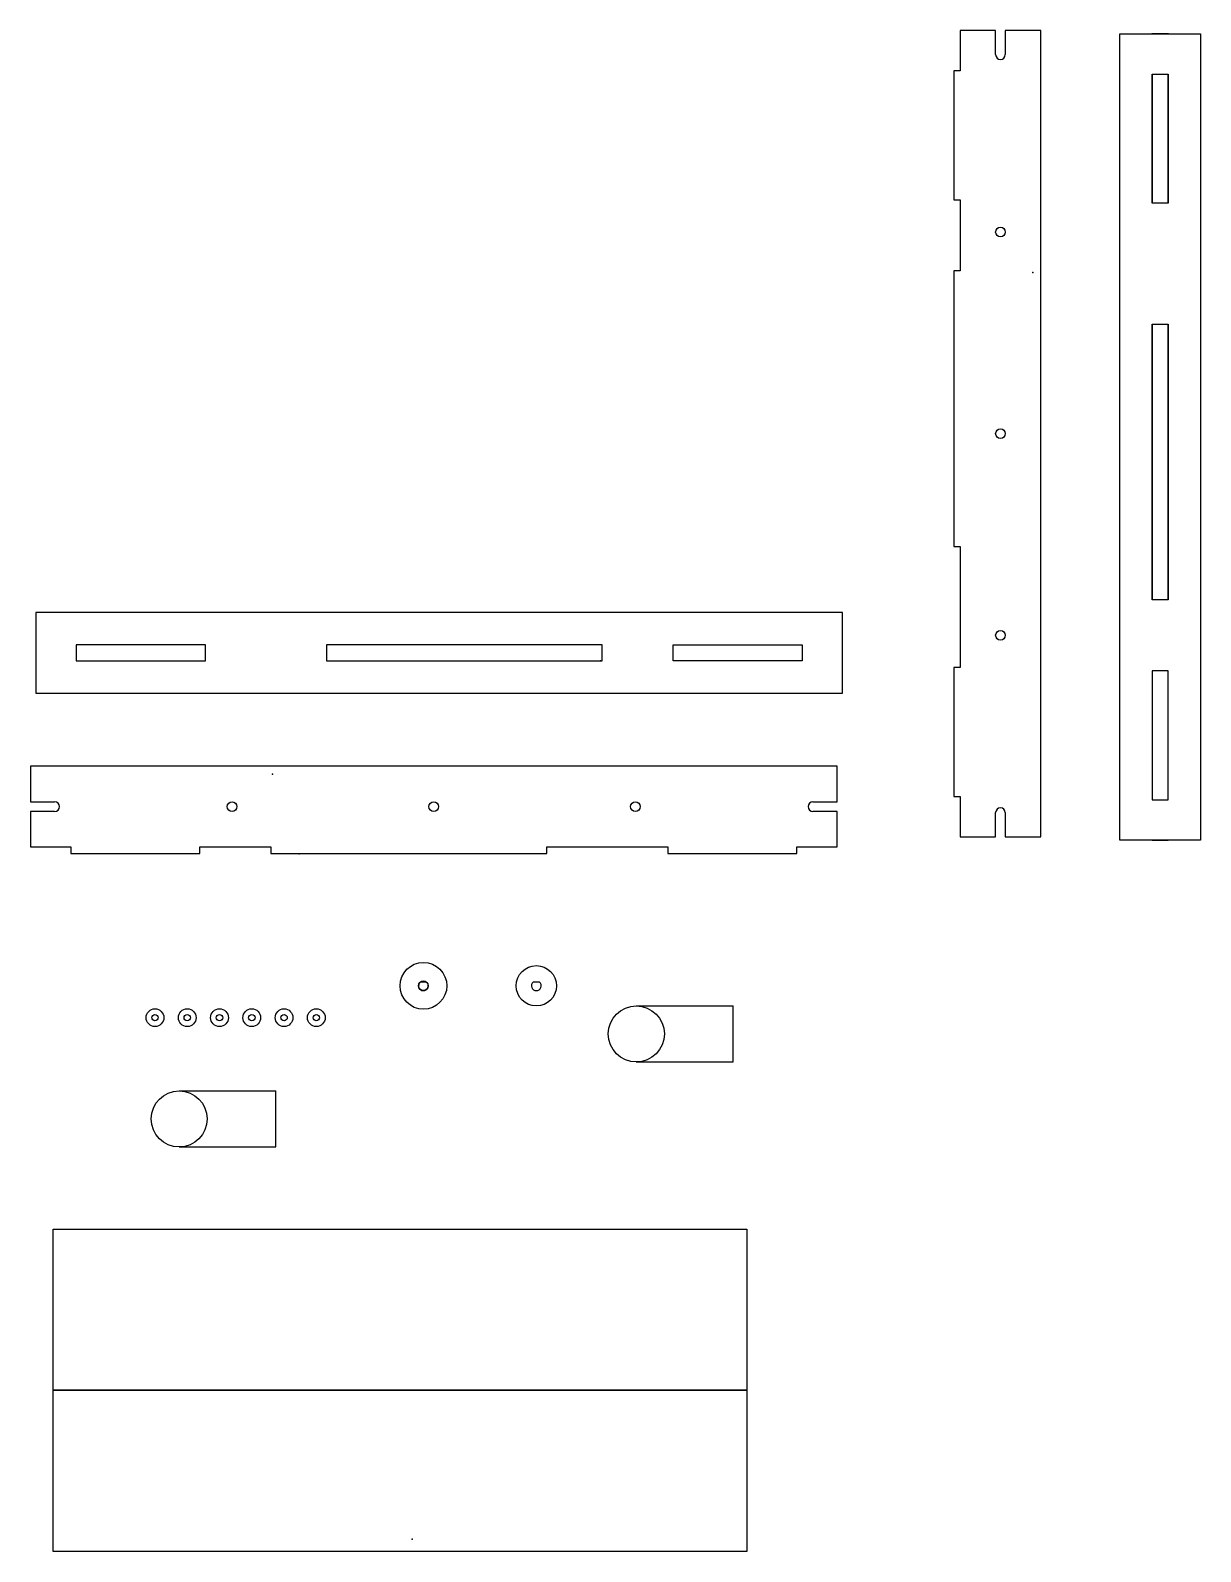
# Model space of a CAD drawing. Header units: millimetres. Extents: x -166 to 559, y -433 to 511.
import ezdxf

# ---------------------------------------------------------------- set-up
doc = ezdxf.new("R2010")
doc.units = ezdxf.units.MM
doc.header["$MEASUREMENT"] = 0
for name, color, linetype in [('conv v6_Sketch1', 7, 'Continuous'), ('conv v6_Sketch2', 7, 'Continuous'), ('conv v6_Sketch3', 7, 'Continuous'), ('conv v6_Sketch4', 7, 'Continuous')]:
    doc.layers.add(name, color=color, linetype=linetype)

msp = doc.modelspace()

# ---------------------------------------------------------------- linework, layer by layer
at = {"layer": 'conv v6_Sketch1'}
msp.add_point((0, 0), dxfattribs=at)
at = {"layer": 'conv v6_Sketch2'}
for p, q in [((409.77, 510.61), (409.77, 485.61)), ((431.77, 510.61), (409.77, 510.61)), ((431.77, 495.61), (431.77, 510.61)), ((459.77, 510.61), (437.77, 510.61)), ((437.77, 510.61), (437.77, 495.61)), ((459.77, 10.61), (459.77, 510.61)), ((405.77, 485.61), (405.77, 405.61)), ((409.77, 485.61), (405.77, 485.61)), ((405.77, 405.61), (409.77, 405.61)), ((409.77, 405.61), (409.77, 361.57)), ((409.77, 361.57), (405.77, 361.57)), ((405.77, 361.57), (405.77, 190.61)), ((405.77, 190.61), (409.77, 190.61)), ((409.77, 190.61), (409.77, 115.61)), ((405.77, 115.61), (405.77, 35.61)), ((409.77, 115.61), (405.77, 115.61)), ((333.5, 54.38), (-166.5, 54.38)), ((-166.5, 54.38), (-166.5, 32.38)), ((333.5, 32.38), (333.5, 54.38)), ((-166.5, 32.38), (-151.5, 32.38)), ((318.5, 32.38), (333.5, 32.38)), ((405.77, 35.61), (409.77, 35.61)), ((409.77, 35.61), (409.77, 10.61)), ((-151.5, 26.38), (-166.5, 26.38)), ((-166.5, 26.38), (-166.5, 4.38)), ((333.5, 26.38), (318.5, 26.38)), ((333.5, 4.38), (333.5, 26.38)), ((431.77, 10.61), (431.77, 25.61)), ((437.77, 25.61), (437.77, 10.61)), ((409.77, 10.61), (431.77, 10.61)), ((437.77, 10.61), (459.77, 10.61)), ((-166.5, 4.38), (-141.5, 4.38)), ((-141.5, 4.38), (-141.5, 0.38)), ((-141.5, 0.38), (-61.5, 0.38)), ((-61.5, 4.38), (-17.45, 4.38)), ((-61.5, 0.38), (-61.5, 4.38)), ((-17.45, 4.38), (-17.45, 0.38)), ((-17.45, 0.38), (153.5, 0.38)), ((153.5, 0.38), (153.5, 4.38)), ((153.5, 4.38), (228.5, 4.38)), ((228.5, 4.38), (228.5, 0.38)), ((228.5, 0.38), (308.5, 0.38)), ((308.5, 0.38), (308.5, 4.38)), ((308.5, 4.38), (333.5, 4.38)), ((-152.47, -232.53), (277.53, -232.53)), ((-152.47, -332.53), (-152.47, -232.53)), ((277.53, -232.53), (277.53, -332.53)), ((277.53, -332.53), (-152.47, -332.53)), ((-152.47, -332.53), (277.53, -332.53)), ((-152.47, -432.53), (-152.47, -332.53)), ((277.53, -332.53), (277.53, -432.53)), ((277.53, -432.53), (-152.47, -432.53))]:
    msp.add_line(p, q, dxfattribs=at)
for centre, radius in [((434.77, 385.61), 3), ((434.77, 260.61), 3), ((434.77, 135.61), 3), ((-41.5, 29.38), 3), ((83.5, 29.38), 3), ((208.5, 29.38), 3), ((-89.3, -101.51), 5.5), ((-89.3, -101.51), 2), ((-69.3, -101.51), 5.5), ((-69.3, -101.51), 2), ((-49.3, -101.51), 5.5), ((-49.3, -101.51), 2), ((-29.3, -101.51), 5.5), ((-29.3, -101.51), 2), ((-9.3, -101.51), 5.5), ((-9.3, -101.51), 2), ((10.7, -101.51), 5.5), ((10.7, -101.51), 2)]:
    msp.add_circle(centre, radius, dxfattribs=at)
for centre, start, end in [((434.77, 495.61), 180, 0), ((-151.5, 29.38), 270, 90), ((318.5, 29.38), 90, 270), ((434.77, 25.61), 0, 180)]:
    msp.add_arc(centre, 3, start, end, dxfattribs=at)
for p in [(454.77, 360.61), (-16.5, 49.38), (0, 0), (70.07, -424.78)]:
    msp.add_point(p, dxfattribs=at)
at = {"layer": 'conv v6_Sketch3'}
for p, q in [((79.08, -79.49), (75.09, -79.49)), ((149.06, -79.47), (145.11, -79.47)), ((209.06, -94.2), (269.06, -94.2)), ((269.06, -128.94), (269.06, -94.2)), ((209.06, -128.94), (269.06, -128.94))]:
    msp.add_line(p, q, dxfattribs=at)
for centre, radius in [((77.09, -81.73), 14.5), ((147.09, -81.73), 12.5), ((77.09, -81.73), 3), ((209.06, -111.57), 17.37)]:
    msp.add_circle(centre, radius, dxfattribs=at)
for centre, start, end in [((77.09, -81.73), 131.63931, 270), ((77.09, -81.73), 131.63943, 48.36057), ((147.09, -81.73), 131.0739, 48.9261), ((147.09, -81.73), 131.07378, 270), ((147.09, -81.73), 131.0739, 48.9261)]:
    msp.add_arc(centre, 3, start, end, dxfattribs=at)
msp.add_point((0, 0), dxfattribs=at)
at = {"layer": 'conv v6_Sketch4'}
for p, q in [((508.8, 8.53), (508.8, 508.53)), ((508.8, 508.53), (558.8, 508.53)), ((538.8, 508.53), (528.8, 508.53)), ((558.8, 508.53), (558.8, 8.53)), ((528.8, 403.53), (528.8, 483.53)), ((528.8, 483.53), (528.8, 403.53)), ((528.8, 483.53), (538.8, 483.53)), ((538.8, 403.53), (538.8, 483.53)), ((538.8, 483.53), (538.8, 403.53)), ((538.8, 403.53), (528.8, 403.53)), ((528.8, 328.53), (528.8, 157.57)), ((528.8, 157.57), (528.8, 328.53)), ((528.8, 328.53), (538.8, 328.53)), ((538.8, 328.53), (538.8, 157.57)), ((538.8, 157.57), (538.8, 328.53)), ((538.8, 157.57), (528.8, 157.57)), ((336.93, 149.65), (-163.07, 149.65)), ((-163.07, 149.65), (-163.07, 99.65)), ((336.93, 99.65), (336.93, 149.65)), ((-58.07, 129.65), (-138.07, 129.65)), ((-138.07, 129.65), (-138.07, 119.65)), ((-58.07, 119.65), (-58.07, 129.65)), ((16.93, 129.65), (16.93, 119.65)), ((187.88, 129.65), (16.93, 129.65)), ((187.88, 119.65), (187.88, 129.65)), ((231.93, 129.65), (311.93, 129.65)), ((231.93, 119.65), (231.93, 129.65)), ((311.93, 129.65), (311.93, 119.65)), ((-138.07, 119.65), (-58.07, 119.65)), ((16.93, 119.65), (187.88, 119.65)), ((311.93, 119.65), (231.93, 119.65)), ((528.8, 113.53), (528.8, 33.53)), ((528.8, 113.53), (528.8, 33.53)), ((538.8, 113.53), (528.8, 113.53)), ((538.8, 33.53), (538.8, 113.53)), ((538.8, 33.53), (538.8, 113.53)), ((-163.07, 99.65), (336.93, 99.65)), ((528.8, 33.53), (538.8, 33.53)), ((558.8, 8.53), (508.8, 8.53)), ((528.8, 8.53), (538.8, 8.53)), ((-74.3, -146.9), (-14.3, -146.9)), ((-14.3, -181.64), (-14.3, -146.9)), ((-74.3, -181.64), (-14.3, -181.64))]:
    msp.add_line(p, q, dxfattribs=at)
msp.add_circle((-74.3, -164.27), 17.37, dxfattribs=at)
for p in [(528.8, 508.53), (538.8, 508.53), (186.93, 119.65), (0, 0)]:
    msp.add_point(p, dxfattribs=at)

doc.saveas('drawing.dxf')
